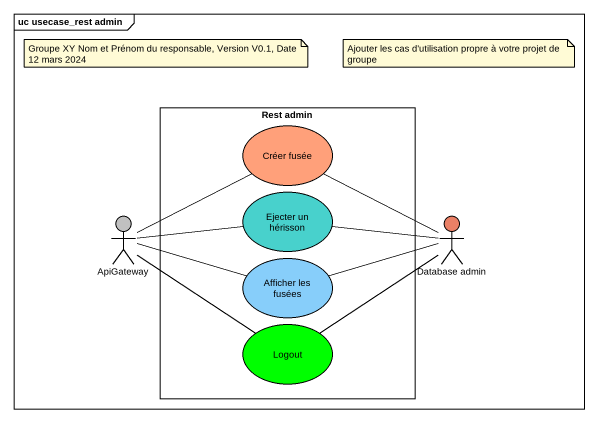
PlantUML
@startuml
mainframe uc usecase_rest admin
rectangle "Rest admin" as Rest_admin {
  usecase "Créer fusée" as Créer_fusée #FFA07A
  usecase "Ejecter un hérisson" as Ejecter_un_hérisson #48D1CC
  usecase "Afficher les fusées" as Afficher_les_fusées #87CEFA
  usecase Logout #00FF00
}
actor ApiGateway #C0C0C0
actor "Database admin" as Database_admin #EA8066
Créer_fusée -- Database_admin
ApiGateway -up- Créer_fusée
ApiGateway -right- Ejecter_un_hérisson
ApiGateway -right- Afficher_les_fusées
ApiGateway -- Logout
Database_admin -left- Ejecter_un_hérisson
Database_admin -left- Afficher_les_fusées
Database_admin -- Logout
note as N1
  Groupe XY Nom et Prénom du responsable, Version V0.1, Date 12 mars 2024
end note
note as N2
  Ajouter les cas d'utilisation propre à votre projet de groupe
end note
@enduml
